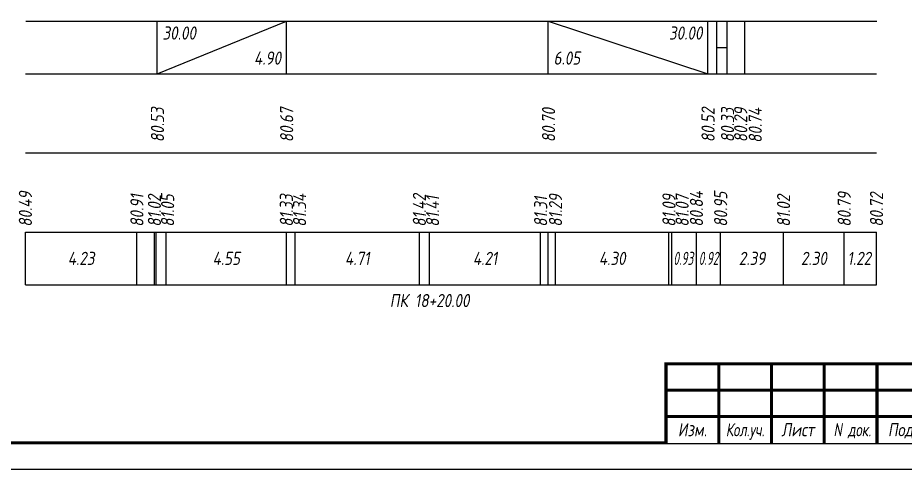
# Model space of a CAD drawing. Extents: x -717 to 1451, y -133302 to 233.
# Drawn here: x 77 to 245.3, y -28308.4 to -28222.8 of the extents above; entities that cross this region are included whole.
import ezdxf
from ezdxf.enums import TextEntityAlignment as Align

# ---------------------------------------------------------------- set-up
doc = ezdxf.new("R2010")
doc.units = 0
for name, color, linetype in [('Зарамочное оформление', 7, 'Continuous'), ('Код_510', 7, 'Continuous'), ('Код_516', 1, 'Continuous'), ('Подписи поперечников', 7, 'Continuous'), ('Таблица', 7, 'Continuous')]:
    doc.layers.add(name, color=color, linetype=linetype)
doc.styles.add('М', font='romand.shx', dxfattribs={"width": 0.8, "oblique": 10, "height": 2.5})

# ---------------------------------------------------------------- blocks, each defined once
blk = doc.blocks.new('Штамп')
at = {"linetype": 'Continuous'}
blk.add_wipeout([(199.95, -411.25), (384.95, -411.25), (384.95, -426.25), (199.95, -426.25)], dxfattribs=at).dxf.layer = 'Зарамочное оформление'
at = {"layer": 'Зарамочное оформление', "linetype": 'Continuous', "lineweight": -3, "const_width": 0.6, "flags": 128}
for points in [[(199.95, -426.25), (199.95, -411.25), (384.95, -411.25)], [(209.95, -411.25), (209.95, -426.25)], [(219.95, -411.25), (219.95, -426.25)], [(229.95, -411.25), (229.95, -426.25)], [(239.95, -411.25), (239.95, -426.25)], [(199.95, -416.25), (264.95, -416.25)], [(199.95, -421.25), (264.95, -421.25)]]:
    blk.add_lwpolyline(points, dxfattribs=at)
at = {"layer": 'Зарамочное оформление', "linetype": 'Continuous', "style": 'М', "oblique": 10}
for s, width, p in [('Изм.', 0.8, (204.95, -423.75)), ('Кол.уч.', 0.7, (214.95, -423.75)), ('Лист', 0.8, (224.95, -423.75)), ('N док.', 0.7, (235.28, -423.75)), ('Подпись', 0.8, (247.45, -423.75))]:
    blk.add_text(s, height=2.5, dxfattribs=dict(at, width=width)).set_placement(p, align=Align.MIDDLE_CENTER)
blk = doc.blocks.new('шифр')
blk.add_blockref('Штамп', (0, -27937))

msp = doc.modelspace()

# ---------------------------------------------------------------- linework, layer by layer
at = {"flags": 128}
msp.add_lwpolyline([(-30.054, -28308.421), (389.946, -28308.421), (389.946, -28011.421), (-30.054, -28011.421)], close=True, dxfattribs=at)
at = {"const_width": 0.6, "flags": 128}
msp.add_lwpolyline([(-10.054, -28303.421), (384.946, -28303.421), (384.946, -28016.421), (-10.054, -28016.421)], close=True, dxfattribs=at)
at = {"layer": 'Код_510'}
for p, q in [((78.439, -28273.421), (78.439, -28263.421)), ((99.591, -28273.421), (99.591, -28263.421)), ((102.913, -28273.421), (102.913, -28263.421)), ((103.268, -28273.421), (103.268, -28263.421)), ((105.17, -28273.421), (105.17, -28263.421)), ((127.944, -28273.421), (127.944, -28263.421)), ((129.623, -28273.421), (129.623, -28263.421)), ((153.172, -28273.421), (153.172, -28263.421)), ((155.111, -28273.421), (155.111, -28263.421)), ((176.169, -28273.421), (176.169, -28263.421)), ((177.619, -28273.421), (177.619, -28263.421)), ((178.987, -28273.421), (178.987, -28263.421)), ((200.507, -28273.421), (200.507, -28263.421)), ((201.064, -28273.421), (201.064, -28263.421)), ((205.717, -28273.421), (205.717, -28263.421)), ((210.311, -28273.421), (210.311, -28263.421)), ((222.24, -28273.421), (222.24, -28263.421)), ((233.76, -28273.421), (233.76, -28263.421)), ((239.874, -28273.421), (239.874, -28263.421))]:
    msp.add_line(p, q, dxfattribs=at)
at = {"layer": 'Код_516'}
for p, q in [((103.439, -28233.421), (103.439, -28223.421)), ((103.439, -28233.421), (127.944, -28223.421)), ((127.944, -28233.421), (127.944, -28223.421)), ((177.619, -28233.421), (177.619, -28223.421)), ((177.619, -28223.421), (207.865, -28233.421)), ((207.865, -28233.421), (207.865, -28223.421)), ((209.562, -28233.421), (209.562, -28223.421)), ((209.562, -28233.421), (209.562, -28223.421)), ((211.562, -28233.421), (211.562, -28223.421)), ((211.562, -28233.421), (211.562, -28223.421)), ((214.874, -28233.421), (214.874, -28223.421)), ((209.562, -28228.421), (211.562, -28228.421))]:
    msp.add_line(p, q, dxfattribs=at)
at = {"layer": 'Таблица'}
for p, q in [((78.493, -28223.421), (239.928, -28223.421)), ((78.439, -28233.421), (239.874, -28233.421)), ((78.439, -28248.421), (239.874, -28248.421)), ((78.439, -28263.421), (239.874, -28263.421)), ((78.439, -28273.421), (239.874, -28273.421))]:
    msp.add_line(p, q, dxfattribs=at)

# ---------------------------------------------------------------- texts
at = {"layer": 'Код_510', "style": 'М', "oblique": 10, "width": 0.8}
for s, p in [('80.49', (78.439, -28262.421)), ('80.91', (99.591, -28262.421)), ('81.02', (102.913, -28262.421)), ('81.05', (105.413, -28262.421)), ('81.33', (127.944, -28262.421)), ('81.34', (130.444, -28262.421)), ('81.42', (153.172, -28262.421)), ('81.41', (155.672, -28262.421)), ('81.31', (176.169, -28262.421)), ('81.29', (178.987, -28262.421)), ('81.09', (200.507, -28262.421)), ('81.07', (203.007, -28262.421)), ('80.84', (205.717, -28262.421)), ('80.95', (210.311, -28262.421)), ('81.02', (222.24, -28262.421)), ('80.79', (233.76, -28262.421)), ('80.72', (239.874, -28262.421))]:
    msp.add_text(s, height=2.5, rotation=90, dxfattribs=at).set_placement(p, align=Align.MIDDLE_LEFT)
at = {"layer": 'Код_510', "style": 'М', "oblique": 10}
for s, width, p in [('4.23', 0.8, (89.015, -28268.421)), ('4.55', 0.8, (116.557, -28268.421)), ('4.71', 0.8, (141.397, -28268.421)), ('4.21', 0.8, (165.64, -28268.421)), ('4.30', 0.8, (189.747, -28268.421)), ('0.93', 0.6, (203.229, -28268.421)), ('0.92', 0.6, (208.014, -28268.421)), ('2.39', 0.8, (216.276, -28268.421)), ('2.30', 0.8, (228, -28268.421)), ('1.22', 0.8, (236.596, -28268.421))]:
    msp.add_text(s, height=2.5, dxfattribs=dict(at, width=width)).set_placement(p, align=Align.MIDDLE_CENTER)
at = {"layer": 'Код_516', "style": 'М', "oblique": 10, "width": 0.8}
msp.add_text('30.00', height=2.5, dxfattribs=at).set_placement((104.439, -28224.421), align=Align.TOP_LEFT)
msp.add_text('30.00', height=2.5, dxfattribs=at).set_placement((206.865, -28224.421), align=Align.TOP_RIGHT)
msp.add_text('4.90', height=2.5, dxfattribs=at).set_placement((126.944, -28232.421), align=Align.BOTTOM_RIGHT)
msp.add_text('6.05', height=2.5, dxfattribs=at).set_placement((178.619, -28232.421), align=Align.BOTTOM_LEFT)
for s, p in [('80.53', (103.493, -28246.371)), ('80.67', (127.998, -28246.371)), ('80.70', (177.673, -28246.371)), ('80.52', (207.919, -28246.371)), ('80.33', (211.617, -28246.371)), ('80.29', (214.117, -28246.371)), ('80.74', (216.874, -28246.51))]:
    msp.add_text(s, height=2.5, rotation=90, dxfattribs=at).set_placement(p, align=Align.MIDDLE_LEFT)
at = {"layer": 'Подписи поперечников', "style": 'М', "oblique": 10, "width": 0.8}
msp.add_text('ПК 18+20.00', height=2.5, dxfattribs=at).set_placement((155.111, -28278.421), align=Align.BOTTOM_CENTER)

# ---------------------------------------------------------------- next in the draw order: block references
msp.add_blockref('шифр', (0, 59.829))

doc.saveas('drawing.dxf')
